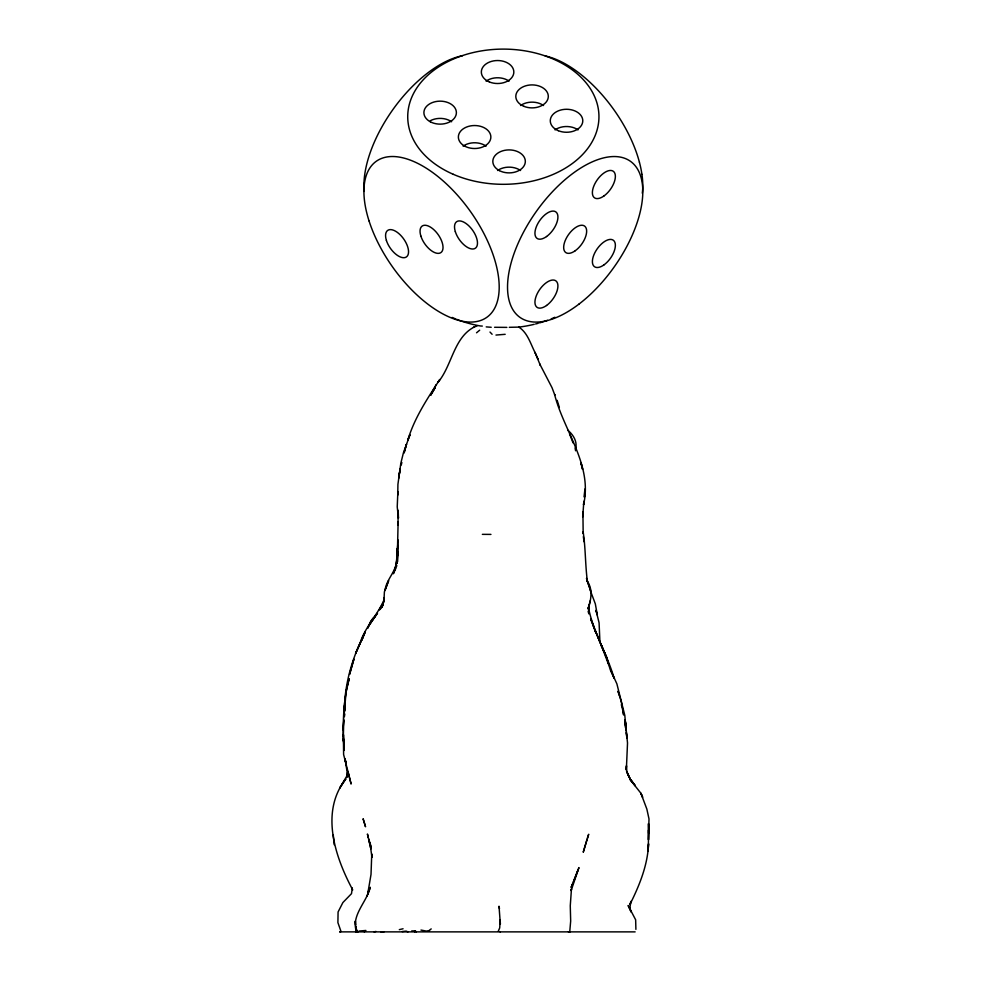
<?xml version="1.0" encoding="UTF-8"?>
<svg xmlns="http://www.w3.org/2000/svg" width="981" height="981" viewBox="0 0 981 981"><rect width="100%" height="100%" fill="white"/><g stroke="black" fill="none" stroke-linecap="round" stroke-linejoin="round"><path stroke-width="1.47" d="M343.755 748.601L343.767 739.748L343.853 749.472M397.317 560.556L397.158 563.143L398.127 521.867M397.783 555.589L397.82 545.264M347.973 771.422L351.112 784.04L343.608 754.487L343.436 738.779L343.399 741.17C342.835 720.287 343.546 698.901 349.187 678.693L346.097 691.617L344.405 711.691C344.306 687.853 350.438 664.162 360.235 642.543C365.337 626.601 377.992 614.486 384.135 599.55L383.461 602.714L379.402 609.912L383.718 601.929L384.184 597.601M575.528 450.757L575.577 446.98L575.442 449.298C577.846 442.039 573.247 434.522 567.668 430.169M398.041 525.093L398.09 511.739M343.35 736.191L343.791 719.11M342.97 729.79L343.791 720.655M635.896 929.35L635.651 919.81L628.134 905.488L631.102 911.999L629.618 907.302L629.704 908.725L631.004 901.294L629.863 904.617C639.354 885.622 647.73 865.254 648.564 843.746L648.012 851.226M344.012 716.78L344.785 706.062M568.416 931.876L569.728 931.95L570.672 921.049L570.268 905.794L571.469 888.811L571.126 890.613L578.962 867.572L571.359 887.02M599.857 640.397L599.084 622.812L595.994 610.341M397.918 542.493L398.09 539.967L397.869 542.8M397.832 492.597L397.231 506.858L398.445 518.189L398.188 510.304M648.269 847.743L648.993 818.902L646.847 809.067L640.875 793.212L629.777 779.159L634.499 784.592L630.342 779.355L626.577 771.14L630.342 779.355L635.308 785.818C630.611 780.226 625.571 773.482 626.467 765.744L626.344 769.987L627.521 743.022L625.167 719.711L625.915 726.05M340.64 931.876L339.806 931.876L635.136 931.876M397.746 495.147L397.918 484.393L400.824 463.253L403.424 452.805L409.972 434.791L407.789 440.211C414.338 418.078 427.348 398.666 439.782 379.488L437.943 382.406C452.192 365.533 453.541 337.513 474.473 326.906M400.064 470.071L400.223 468.599L398.666 478.176L399.635 472.008M588.87 604.823L588.293 608.784C590.918 599.685 593.186 589.483 587.165 580.997L590.55 590.415L586.503 578.373L587.361 581.095C585.216 564.86 585.632 548.183 583.155 531.861L583.168 533.505L582.91 511.628L582.702 516.95L583.867 501.279L583.536 504.81C592.855 465.068 563.916 431.272 554.596 394.509L554.829 395.135L552.009 387.642L539.746 364.012L540.261 365.177L535.001 352.363L538.005 359.144L537.588 358.212M344.405 716.657L344.809 713.996M384.086 598.251L384.393 591.874L388.635 580.666L385.055 590.28C386.391 579.268 396.128 571.678 396.704 560.592L396.275 564.333L397.832 543.744M404.172 452.155L406.514 444.221L404.16 452.989M397.28 561.304L393.332 573.762L395.699 568.649M401.241 465.043L401.854 462.505M366.82 896.352L370.278 887.302C366.71 902.361 350.671 915.531 356.544 931.876L355.613 931.876L356.667 930.319L355.711 926.322L356.557 930.172M590.096 600.936L588.453 608.146L588.87 612.426L588.453 607.386C592.916 631.543 607.08 653.8 614.155 678.374L610.378 669.937M586.859 839.883L583.241 852.231L588.698 834.255L587.312 838.473M396.864 565.657L393.295 573.137M573.419 881.845L577.613 870.969M347.568 774.99L346.636 777.332L347.642 774.352L347.311 776.744L347.458 772.623L347.679 775.542L345.091 759M367.9 892.624L368.684 890.711L367.667 894.255L371.014 874.439L371.762 853.936L371.909 857.32L370.548 846.983L370.904 848.957L367.421 834.009L368.304 837.615M571.359 887.082L572.867 883.403L571.212 887.4M347.593 774.757L339.696 788.086L345.888 778.877C319.855 811.753 335.048 856.965 352.731 889.902M498.299 931.128L499.697 927.928L500.2 919.712L500.347 924.114L499.022 906.211L499.488 908.651M436.116 384.724L433.369 390.095L434.105 388.672M382.786 604.774L381.584 607.116L382.259 606.025M370.426 623.168L367.63 628.232L370.168 622.555L377.513 613.162L369.604 624.578L375.588 615.59L371.137 621.893M414.705 931.876L415.306 930.871L416.287 931.876M380.64 608.723L382.21 606.466M381.597 607.374L383.313 604.885M373.038 618.067L370.462 621.709M364.294 931.876L365.901 930.478L359.058 931.043M476.533 332.804L479.684 330.18M430.034 929.743L431.211 928.909M473.492 327.262L476.987 326.011M509.286 327.311L518.826 327.114A95.611 67.603 0 0 0 534.228 324.319M429.641 930.429L426.465 931.104L420.972 930.074M399.304 929.645L403.068 928.762M374.043 931.876L375.968 931.435M482.321 326.072L480.482 325.986A95.611 67.603 0 0 1 462.309 321.4M380.873 931.876L383.976 931.876M402.112 931.558L406.146 931.116L407.973 931.876M495.981 335.061L505.178 334.313M415.306 930.871L411.689 930.957M506.87 327.384L494.596 327.286M500.077 931.876L500.359 931.876M355.613 931.876L358.053 931.876L356.888 930.601M569.09 931.876L569.728 931.95M482.358 534.351L490.941 534.4M491.211 327.274L486.208 326.894M518.826 327.114C527.717 332.743 530.598 344.061 535.27 352.964M489.997 332.056L492.106 334.263M340.873 931.067L337.905 922.618L338.077 911.999L342.884 902.557L351.505 893.654L352.302 887.94M590.304 590.464L595.32 603.855L597.343 614.977L596.007 610.623M609.459 667.497L616.89 683.867L624.811 715.382L625.289 720.839M609.115 666.344L606.896 657.92L601.059 644.725L608.281 663.781M606.896 657.92L601.059 644.725L604.492 652.5M599.121 640.274L602.101 647.252L595.418 630.955L598.631 638.925M592.573 623.475L590.721 619.06L595.798 632.549L592.573 623.475L593.701 626.663M569.544 433.909L573.063 442.909M369.727 843.071L370.818 847.277L368.807 840.263M371.259 846.91L368.648 838.829M619.342 695.333L618.018 691.225L621.255 701.44L623.646 715.002L622.457 708.429M557.159 400.346L559.366 407.483M621.316 704.701L622.077 707.191M588.134 611.396L588.845 613.861M639.416 162.184L638.312 158.284A95.623 47.799 54.7 0 0 545.203 55.942M345.079 758.73L345.827 762.715L345.104 758.914M583.352 536.582L584.038 541.733M626.344 732.93L626.884 738.104L626.295 732.096M334.202 844.715L333.27 835.052M343.853 746.921L343.436 734.708L343.939 750.502L343.767 742.899M355.625 925.022L355.343 921.122L355.625 925.279M626.136 730.318L625.326 721.771L626.234 730.808M397.06 548.771L397.244 553.873M397.82 494.387L397.71 491.579L397.796 494.117M344.49 705.425L344.613 710.342L344.527 707.191M641.942 174.348A95.697 47.861 54.7 0 1 642.297 193.196M554.89 317.268A95.611 67.603 0 0 1 551.212 318.85M547.435 320.321A95.611 67.603 0 0 1 539.611 322.884M538.275 323.264A95.611 67.603 0 0 1 535.589 323.975M461.156 321.008A95.611 67.603 0 0 1 456.582 319.315M455.466 318.862A95.611 67.603 0 0 1 452.155 317.439M639.416 162.208A95.623 47.799 54.7 0 1 641.917 174.373M364.196 191.43A95.611 47.799 -54.7 0 1 393.822 108.29A95.611 47.799 -54.7 0 1 462.578 55.721M497.588 170.51A16.248 11.49 0 0 1 520.568 170.51M555.038 129.884A16.248 11.49 0 0 1 578.017 129.884M486.098 81.129A16.248 11.49 0 0 1 509.078 81.129M430.328 120.724A16.248 11.49 0 0 1 451.628 121.754M520.568 105.507A16.248 11.49 0 0 1 543.548 105.507M463.118 146.132A16.248 11.49 0 0 1 486.098 146.132M648.6 829.975L648.478 839.761L648.478 823.623L648.649 833.421L648.6 829.975M397.624 554.204L397.403 561.954L397.796 551.347L397.624 554.204M584.823 489.311L584.382 497.036L584.823 489.311M353.479 660.654L349.567 674.388L353.896 659.097L353.479 660.654M359.941 643.683L355.6 653.432L365.324 631.874L359.941 643.683M363.228 636.203L361.891 640.017L363.681 635.283L363.228 636.203M432.449 392.155L430.598 395.306L435.135 387.63L432.449 392.155M642.089 795.824L640.875 793.212L642.641 797.295L642.089 795.824M364.184 822.237L363.093 818.755L365.533 826.775L364.184 822.237M581.439 464.736L581.022 463.167L582.567 469.298L581.439 464.736M625.302 724.628L625.032 722.359L625.67 728.025L625.302 724.628M578.9 304.159A95.611 47.811 -54.7 0 0 631.739 162.294A95.611 47.811 -54.7 0 0 514.817 251.455A95.611 47.811 -54.7 0 0 578.9 304.159M369.064 220.97A95.611 47.799 54.7 0 0 485.141 318.408A95.611 47.799 54.7 0 0 440.371 178.53A95.611 47.799 54.7 0 0 369.064 220.97M453.296 174.311A95.611 67.603 0 0 0 598.913 118.542A95.611 67.603 0 0 0 457.796 57.266A95.611 67.603 0 0 0 453.296 174.311M546.564 236.531A16.248 8.13 -54.7 0 0 556.301 212.288A16.248 8.13 -54.7 0 0 536.399 226.611A16.248 8.13 -54.7 0 0 546.564 236.531M603.953 195.955A16.248 8.118 -54.7 0 0 613.787 171.7A16.248 8.118 -54.7 0 0 593.885 185.912A16.248 8.118 -54.7 0 0 603.953 195.955M603.953 264.895A16.248 8.13 -54.7 0 0 613.787 240.639A16.248 8.13 -54.7 0 0 593.885 254.852A16.248 8.13 -54.7 0 0 603.953 264.895M546.564 305.471A16.248 8.13 -54.7 0 0 556.301 281.228A16.248 8.13 -54.7 0 0 536.399 295.551A16.248 8.13 -54.7 0 0 546.564 305.471M575.295 250.695A16.248 8.13 -54.7 0 0 585.032 226.452A16.248 8.13 -54.7 0 0 565.13 240.774A16.248 8.13 -54.7 0 0 575.295 250.695M386.404 240.443A16.248 8.13 54.7 0 0 406.122 257.12A16.248 8.13 54.7 0 0 398.629 233.392A16.248 8.13 54.7 0 0 386.404 240.443M455.331 231.688A16.248 8.13 54.7 0 0 475.025 248.438A16.248 8.13 54.7 0 0 467.618 224.735A16.248 8.13 54.7 0 0 455.331 231.688M420.874 236.09A16.248 8.13 54.7 0 0 440.592 252.779A16.248 8.13 54.7 0 0 433.099 229.039A16.248 8.13 54.7 0 0 420.874 236.09M464.871 146.218A16.248 11.49 0 0 0 490.745 138.395A16.248 11.49 0 0 0 468.219 126.463A16.248 11.49 0 0 0 464.871 146.218M523.866 106.316A16.248 11.49 0 0 0 548.305 96.457A16.248 11.49 0 0 0 524.001 86.414A16.248 11.49 0 0 0 523.866 106.316M430.401 121.84A16.248 11.49 0 0 0 456.275 114.017A16.248 11.49 0 0 0 433.749 102.085A16.248 11.49 0 0 0 430.401 121.84M489.396 81.95A16.248 11.49 0 0 0 513.836 72.079A16.248 11.49 0 0 0 489.531 62.048A16.248 11.49 0 0 0 489.396 81.95M558.336 130.694A16.248 11.49 0 0 0 582.788 120.822A16.248 11.49 0 0 0 558.471 110.792A16.248 11.49 0 0 0 558.336 130.694M499.341 170.596A16.248 11.49 0 0 0 525.215 162.76A16.248 11.49 0 0 0 502.689 150.829A16.248 11.49 0 0 0 499.341 170.596"/></g></svg>
